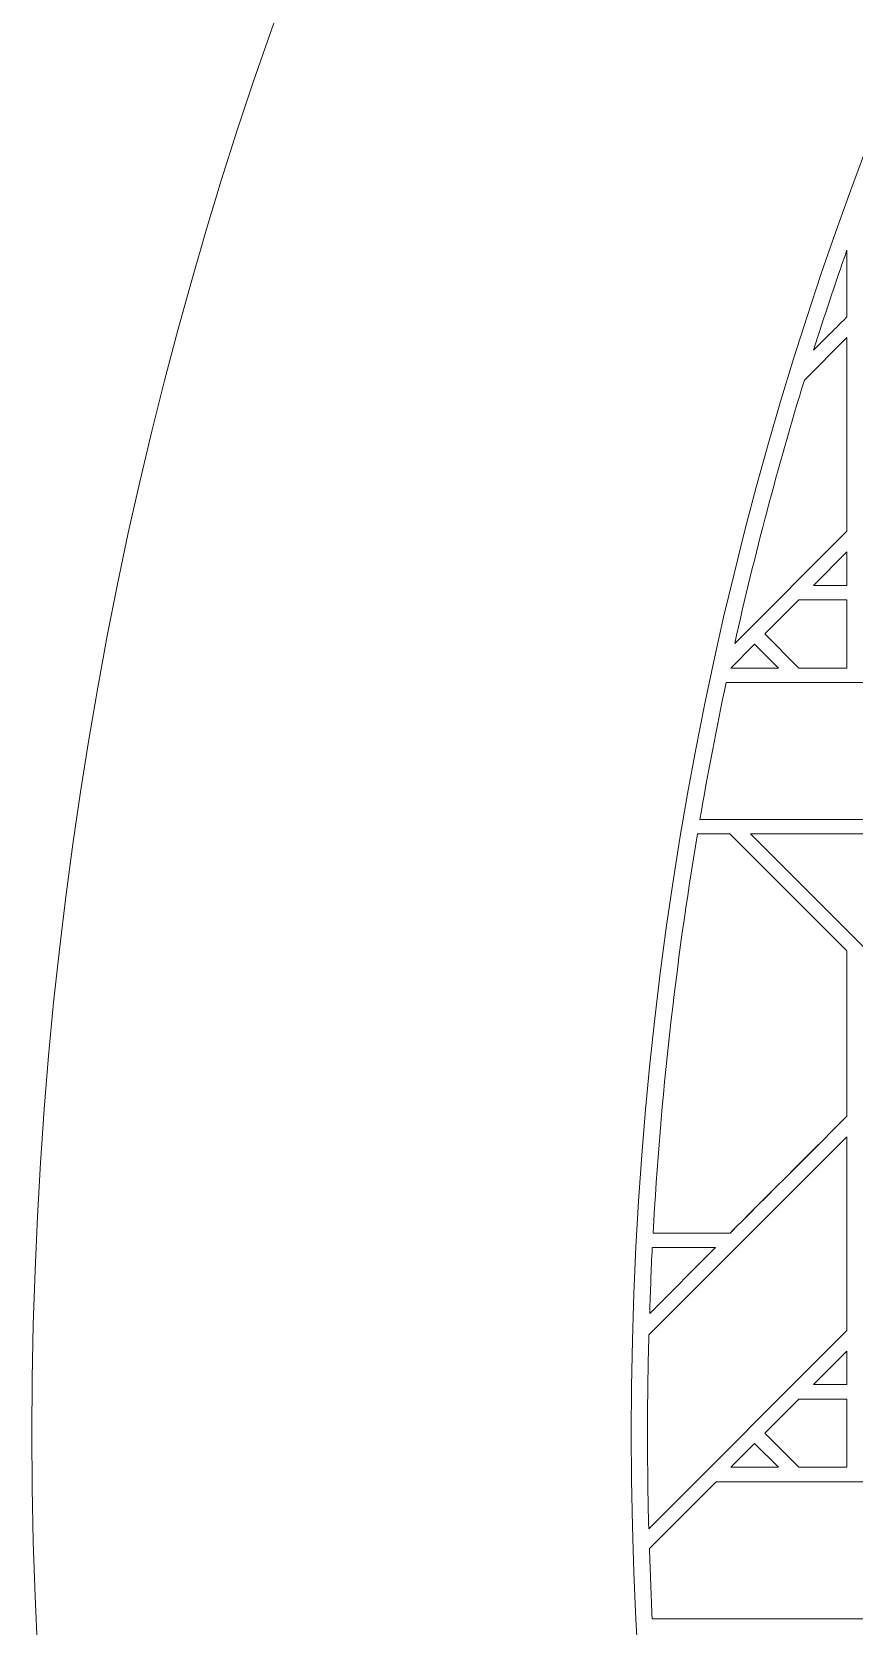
# Model space of a CAD drawing. Header units: inches. Extents: x 7.4 to 17.4, y 4.1 to 14.1.
# Drawn here: x 7.383 to 8.359, y 8.866 to 10.758 of the extents above; entities that cross this region are included whole.
import ezdxf

# ---------------------------------------------------------------- set-up
doc = ezdxf.new("R2010")
doc.units = ezdxf.units.IN
doc.header["$MEASUREMENT"] = 0
doc.layers.add('Design', color=7, linetype='Continuous', lineweight=0)

msp = doc.modelspace()

# ---------------------------------------------------------------- linework, layer by layer
at = {"layer": 'Design'}
for points, knots in [([(12.3829, 14.0948), (9.6214, 14.0948), (7.3829, 11.8562), (7.3829, 9.0948), (7.3829, 6.3333), (9.6214, 4.0948), (12.3829, 4.0948), (15.1443, 4.0948), (17.3829, 6.3333), (17.3829, 9.0948), (17.3829, 11.8562), (15.1443, 14.0948), (12.3829, 14.0948)], [0, 0, 0, 0, 1, 1, 1, 2, 2, 2, 3, 3, 3, 4, 4, 4, 4]), ([(12.3829, 13.3833), (10.0144, 13.3833), (8.0943, 11.4632), (8.0943, 9.0948), (8.0943, 6.7263), (10.0144, 4.8063), (12.3829, 4.8063), (14.7513, 4.8063), (16.6714, 6.7263), (16.6714, 9.0948), (16.6714, 11.4632), (14.7513, 13.3833), (12.3829, 13.3833)], [0, 0, 0, 0, 1, 1, 1, 2, 2, 2, 3, 3, 3, 4, 4, 4, 4]), ([(8.3504, 10.4991), (8.3504, 10.4991), (8.3504, 10.4199), (8.3504, 10.4199), (8.3447, 10.4141), (8.3293, 10.3987), (8.3108, 10.3803), (8.3234, 10.4201), (8.3367, 10.4597), (8.3504, 10.4991)], [0, 0, 0, 0, 1, 1, 1, 2, 2, 2, 3, 3, 3, 3]), ([(8.3504, 10.3954), (8.3504, 10.3954), (8.3504, 10.1654), (8.3504, 10.1654), (8.3504, 10.1654), (8.2172, 10.0322), (8.2172, 10.0322), (8.2409, 10.1379), (8.2685, 10.2422), (8.2999, 10.3448), (8.2999, 10.3448), (8.3504, 10.3954), (8.3504, 10.3954)], [0, 0, 0, 0, 1, 1, 1, 2, 2, 2, 3, 3, 3, 4, 4, 4, 4]), ([(8.3107, 10.1012), (8.3107, 10.1012), (8.3504, 10.141), (8.3504, 10.141), (8.3504, 10.141), (8.3504, 10.1012), (8.3504, 10.1012), (8.3504, 10.1012), (8.3107, 10.1012), (8.3107, 10.1012)], [0, 0, 0, 0, 1, 1, 1, 2, 2, 2, 3, 3, 3, 3]), ([(8.2933, 10.0031), (8.2933, 10.0031), (8.2529, 10.0435), (8.2529, 10.0435), (8.2529, 10.0435), (8.2933, 10.084), (8.2933, 10.084), (8.2933, 10.084), (8.3504, 10.084), (8.3504, 10.084), (8.3504, 10.084), (8.3504, 10.0031), (8.3504, 10.0031), (8.3504, 10.0031), (8.2933, 10.0031), (8.2933, 10.0031)], [0, 0, 0, 0, 1, 1, 1, 2, 2, 2, 3, 3, 3, 4, 4, 4, 5, 5, 5, 5]), ([(8.3504, 10.084), (8.3504, 10.084), (8.3504, 10.0031), (8.3504, 10.0031), (8.3504, 10.0031), (8.2933, 10.0031), (8.2933, 10.0031), (8.2933, 10.0031), (8.2529, 10.0435), (8.2529, 10.0435), (8.2529, 10.0435), (8.2933, 10.084), (8.2933, 10.084), (8.2933, 10.084), (8.3504, 10.084), (8.3504, 10.084)], [0, 0, 0, 0, 1, 1, 1, 2, 2, 2, 3, 3, 3, 4, 4, 4, 5, 5, 5, 5]), ([(8.2691, 10.0031), (8.2691, 10.0031), (8.2126, 10.0031), (8.2126, 10.0031), (8.2126, 10.0031), (8.2408, 10.0314), (8.2408, 10.0314), (8.2408, 10.0314), (8.2691, 10.0031), (8.2691, 10.0031)], [0, 0, 0, 0, 1, 1, 1, 2, 2, 2, 3, 3, 3, 3]), ([(8.6279, 9.986), (8.6279, 9.986), (8.6279, 9.8232), (8.6279, 9.8232), (8.6279, 9.8232), (8.1759, 9.8232), (8.1759, 9.8232), (8.1853, 9.8778), (8.1957, 9.9321), (8.2072, 9.986), (8.2072, 9.986), (8.6279, 9.986), (8.6279, 9.986)], [0, 0, 0, 0, 1, 1, 1, 2, 2, 2, 3, 3, 3, 4, 4, 4, 4]), ([(8.2116, 9.8061), (8.2116, 9.8061), (8.3504, 9.6673), (8.3504, 9.6673), (8.3504, 9.6673), (8.3504, 9.4711), (8.3504, 9.4711), (8.3326, 9.4532), (8.2207, 9.3414), (8.2117, 9.3324), (8.2117, 9.3324), (8.1204, 9.3324), (8.1204, 9.3324), (8.1292, 9.4928), (8.147, 9.6508), (8.173, 9.8061), (8.173, 9.8061), (8.2116, 9.8061), (8.2116, 9.8061)], [0, 0, 0, 0, 1, 1, 1, 2, 2, 2, 3, 3, 3, 4, 4, 4, 5, 5, 5, 6, 6, 6, 6]), ([(8.2116, 9.8061), (8.2116, 9.8061), (8.3504, 9.6673), (8.3504, 9.6673), (8.3504, 9.6673), (8.3504, 9.4711), (8.3504, 9.4711), (8.3328, 9.4534), (8.2208, 9.3416), (8.2117, 9.3324), (8.2117, 9.3324), (8.1204, 9.3324), (8.1204, 9.3324), (8.1292, 9.4928), (8.147, 9.6508), (8.173, 9.8061), (8.173, 9.8061), (8.2116, 9.8061), (8.2116, 9.8061)], [0, 0, 0, 0, 1, 1, 1, 2, 2, 2, 3, 3, 3, 4, 4, 4, 5, 5, 5, 6, 6, 6, 6]), ([(8.2359, 9.8061), (8.2359, 9.8061), (8.4669, 9.8061), (8.4669, 9.8061), (8.4669, 9.8061), (8.9405, 9.3324), (8.9405, 9.3324), (8.9405, 9.3324), (8.7095, 9.3324), (8.7095, 9.3324), (8.7095, 9.3324), (8.2359, 9.8061), (8.2359, 9.8061)], [0, 0, 0, 0, 1, 1, 1, 2, 2, 2, 3, 3, 3, 4, 4, 4, 4]), ([(8.3504, 9.4467), (8.3504, 9.4467), (8.3504, 9.2166), (8.3504, 9.2166), (8.3504, 9.2166), (8.1152, 8.9814), (8.1152, 8.9814), (8.1142, 9.0191), (8.1137, 9.0569), (8.1137, 9.0948), (8.1137, 9.1339), (8.1143, 9.1728), (8.1154, 9.2116), (8.1154, 9.2116), (8.3504, 9.4467), (8.3504, 9.4467)], [0, 0, 0, 0, 1, 1, 1, 2, 2, 2, 3, 3, 3, 4, 4, 4, 5, 5, 5, 5]), ([(8.1946, 9.3152), (8.1946, 9.3152), (8.1163, 9.2369), (8.1163, 9.2369), (8.1172, 9.263), (8.118, 9.2891), (8.1193, 9.3152), (8.1193, 9.3152), (8.1946, 9.3152), (8.1946, 9.3152)], [0, 0, 0, 0, 1, 1, 1, 2, 2, 2, 3, 3, 3, 3]), ([(8.3107, 9.1525), (8.3107, 9.1525), (8.3504, 9.1923), (8.3504, 9.1923), (8.3504, 9.1923), (8.3504, 9.1525), (8.3504, 9.1525), (8.3504, 9.1525), (8.3107, 9.1525), (8.3107, 9.1525)], [0, 0, 0, 0, 1, 1, 1, 2, 2, 2, 3, 3, 3, 3]), ([(8.2933, 9.0544), (8.2933, 9.0544), (8.2529, 9.0948), (8.2529, 9.0948), (8.2529, 9.0948), (8.2934, 9.1352), (8.2934, 9.1352), (8.2934, 9.1352), (8.3504, 9.1352), (8.3504, 9.1352), (8.3504, 9.1352), (8.3504, 9.0544), (8.3504, 9.0544), (8.3504, 9.0544), (8.2933, 9.0544), (8.2933, 9.0544)], [0, 0, 0, 0, 1, 1, 1, 2, 2, 2, 3, 3, 3, 4, 4, 4, 5, 5, 5, 5]), ([(8.2529, 9.0948), (8.2529, 9.0948), (8.2934, 9.1352), (8.2934, 9.1352), (8.2934, 9.1352), (8.3504, 9.1352), (8.3504, 9.1352), (8.3504, 9.1352), (8.3504, 9.0544), (8.3504, 9.0544), (8.3504, 9.0544), (8.2933, 9.0544), (8.2933, 9.0544), (8.2933, 9.0544), (8.2529, 9.0948), (8.2529, 9.0948)], [0, 0, 0, 0, 1, 1, 1, 2, 2, 2, 3, 3, 3, 4, 4, 4, 5, 5, 5, 5]), ([(8.2691, 9.0544), (8.2691, 9.0544), (8.2126, 9.0544), (8.2126, 9.0544), (8.2126, 9.0544), (8.2408, 9.0827), (8.2408, 9.0827), (8.2408, 9.0827), (8.2691, 9.0544), (8.2691, 9.0544)], [0, 0, 0, 0, 1, 1, 1, 2, 2, 2, 3, 3, 3, 3]), ([(8.1954, 9.0373), (8.1954, 9.0373), (8.6279, 9.0373), (8.6279, 9.0373), (8.6279, 9.0373), (8.6279, 8.8745), (8.6279, 8.8745), (8.6279, 8.8745), (8.1193, 8.8745), (8.1193, 8.8745), (8.1179, 8.9022), (8.117, 8.9301), (8.1161, 8.958), (8.1161, 8.958), (8.1954, 9.0373), (8.1954, 9.0373)], [0, 0, 0, 0, 1, 1, 1, 2, 2, 2, 3, 3, 3, 4, 4, 4, 5, 5, 5, 5])]:
    msp.add_open_spline(points, degree=3, knots=knots, dxfattribs=at)

doc.saveas('drawing.dxf')
